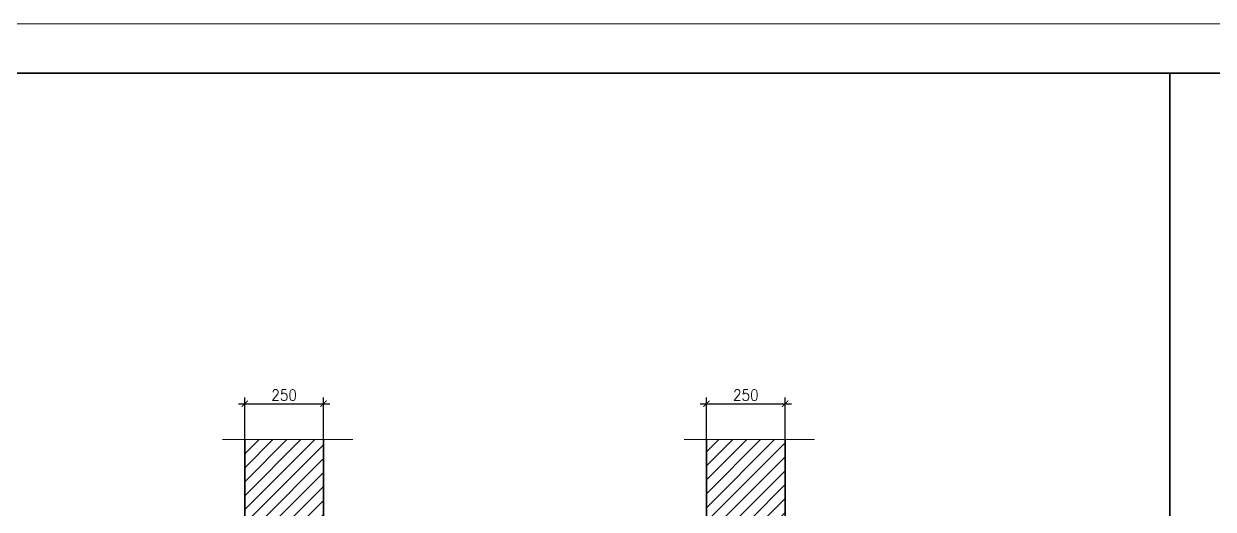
# Model space of a CAD drawing. Header units: millimetres. Extents: x -529782 to -142003, y -492574 to -273331.
# Drawn here: x -205394 to -201621, y -423827 to -422287 of the extents above; entities that cross this region are included whole.
import ezdxf

# ---------------------------------------------------------------- set-up
doc = ezdxf.new("R2010")
doc.units = ezdxf.units.MM
doc.header["$LTSCALE"] = 500
doc.header["$MEASUREMENT"] = 0
doc.header["$PDMODE"] = 3
doc.layers.get('0').update_dxf_attribs({"linetype": 'CONTINUOUS', "lineweight": 13})
doc.layers.get('Defpoints').update_dxf_attribs({"color": 255, "linetype": 'CONTINUOUS', "lineweight": 13})
for name, color, linetype, lineweight in [('1.cat 30', 30, 'CONTINUOUS', 35), ('2.thay 145', 145, 'CONTINUOUS', 18), ('3.manh 08', 8, 'CONTINUOUS', 9), ('CA.dim 08', 251, 'CONTINUOUS', 13)]:
    doc.layers.add(name, color=color, linetype=linetype, lineweight=lineweight)
doc.layers.add('HACH', color=250, linetype='CONTINUOUS')
doc.styles.get("Standard").update_dxf_attribs({"font": 'txt.shx', "width": 0.9})
doc.dimstyles.new('CA 20', dxfattribs={"dimscale": 0, "dimtxt": 35, "dimasz": 20, "dimexe": 20, "dimexo": 0, "dimgap": 10, "dimtad": 1, "dimdec": 0, "dimzin": 0, "dimdsep": 46, "dimtxsty": 'Standard', "dimblk": 'ARCHTICK', "dimcen": 0.09, "dimdle": 20, "dimclrd": 256, "dimclre": 256, "dimclrt": 7, "dimadec": 0, "dimazin": 0, "dimtfac": 1, "dimtdec": 0, "dimtix": 1, "dimtmove": 2, "dimatfit": 3, "dimldrblk": 'DOT', "dimfxl": 1, "dimtolj": 1, "dimtzin": 0, "dimarcsym": 0})
pattern_1 = [(45, (-15549.51, 12493.73), (-22.097087, 22.097087), [])]

# ---------------------------------------------------------------- blocks, each defined once
blk = doc.blocks.new('khung co loan')
at = {"layer": '1.cat 30'}
blk.add_lwpolyline([(1158.3, -14553.5), (1158.3, -303.5), (20658.3, -303.5), (20658.3, -14553.5)], close=True, dxfattribs=at)
blk.add_lwpolyline([(18298.1, -303.5), (18298.1, -14553.5)], dxfattribs=at)
at = {"layer": '3.manh 08'}
blk.add_lwpolyline([(0, -14850), (21000, -14850), (21000, 0), (0, 0)], close=True, dxfattribs=at)
blk = doc.blocks.new('_ArchTick')
at = {"color": 1, "linetype": 'ByBlock', "const_width": 0.15}
blk.add_lwpolyline([(-0.5, -0.5), (0.5, 0.5)], dxfattribs=at)
blk = doc.blocks.new('*D1514')
at = {"layer": 'CA.dim 08', "lineweight": -2, "transparency": 16777216}
for p, q in [((-204693.3, -423783.3), (-204693.3, -423472.2)), ((-204443.3, -423783.3), (-204443.3, -423472.2)), ((-204713.3, -423492.2), (-204423.3, -423492.2))]:
    blk.add_line(p, q, dxfattribs=at)
at = {"layer": 'Defpoints', "color": 0, "transparency": 16777216}
for p in [(-204443.3, -423492.2), (-204693.3, -423783.3), (-204443.3, -423783.3)]:
    blk.add_point(p, dxfattribs=at)
at = {"layer": 'CA.dim 08', "lineweight": -2, "transparency": 16777216, "xscale": 20, "yscale": 20, "zscale": 20, "rotation": 180}
blk.add_blockref('_ArchTick', (-204693.3, -423492.2), dxfattribs=at)
at = {"layer": 'CA.dim 08', "lineweight": -2, "transparency": 16777216, "xscale": 20, "yscale": 20, "zscale": 20}
blk.add_blockref('_ArchTick', (-204443.3, -423492.2), dxfattribs=at)
at = {"layer": 'CA.dim 08', "color": 7, "transparency": 16777216, "insert": (-204568.3, -423464.7), "char_height": 35, "attachment_point": 5}
blk.add_mtext('\\A1;250', dxfattribs=at)
blk = doc.blocks.new('_DOT')
at = {"color": 1, "linetype": 'ByBlock'}
blk.add_line((-0.5, 0), (-1, 0), dxfattribs=at)
at = {"color": 1, "linetype": 'ByBlock', "const_width": 0.5}
blk.add_lwpolyline([(-0.25, 0, 1), (0.25, 0, 1)], format="xyb", close=True, dxfattribs=at)
blk = doc.blocks.new('*D1531')
at = {"layer": 'CA.dim 08', "lineweight": -2, "transparency": 16777216}
for p, q in [((-203228.9, -423783.3), (-203228.9, -423472.2)), ((-202978.9, -423783.3), (-202978.9, -423472.2)), ((-203248.9, -423492.2), (-202958.9, -423492.2))]:
    blk.add_line(p, q, dxfattribs=at)
at = {"layer": 'Defpoints', "color": 0, "transparency": 16777216}
for p in [(-202978.9, -423492.2), (-203228.9, -423783.3), (-202978.9, -423783.3)]:
    blk.add_point(p, dxfattribs=at)
at = {"layer": 'CA.dim 08', "lineweight": -2, "transparency": 16777216, "xscale": 20, "yscale": 20, "zscale": 20, "rotation": 180}
blk.add_blockref('_ArchTick', (-203228.9, -423492.2), dxfattribs=at)
at = {"layer": 'CA.dim 08', "lineweight": -2, "transparency": 16777216, "xscale": 20, "yscale": 20, "zscale": 20}
blk.add_blockref('_ArchTick', (-202978.9, -423492.2), dxfattribs=at)
at = {"layer": 'CA.dim 08', "color": 7, "transparency": 16777216, "insert": (-203103.9, -423464.7), "char_height": 35, "attachment_point": 5}
blk.add_mtext('\\A1;250', dxfattribs=at)

msp = doc.modelspace()

# ---------------------------------------------------------------- hatches: boundary and pattern name
at = {"layer": 'HACH'}
h = msp.add_hatch(dxfattribs=at)
h.set_pattern_fill('ANSI31', color=256, scale=250, style=0)
h.set_pattern_definition(pattern_1)
h.paths.add_polyline_path([(-204693.3, -423860.6), (-204443.3, -423860.6), (-204443.3, -423606), (-204693.3, -423606)])
h = msp.add_hatch(dxfattribs=at)
h.set_pattern_fill('ANSI31', color=256, scale=250, style=0)
h.set_pattern_definition(pattern_1)
h.paths.add_polyline_path([(-203228.9, -423860.6), (-202978.9, -423860.6), (-202978.9, -423606), (-203228.9, -423606)])

# ---------------------------------------------------------------- linework, layer by layer
at = {"layer": '1.cat 30', "ltscale": 4}
for p, q in [((-204693.3, -423960.6), (-204693.3, -423606)), ((-204443.3, -423960.6), (-204443.3, -423606)), ((-203228.9, -423960.6), (-203228.9, -423606)), ((-202978.9, -423960.6), (-202978.9, -423606))]:
    msp.add_line(p, q, dxfattribs=at)
at = {"layer": 'CA.dim 08'}
for p, q in [((-204763.9, -423606), (-204350.2, -423606)), ((-203299.5, -423606), (-202885.8, -423606))]:
    msp.add_line(p, q, dxfattribs=at)

# ---------------------------------------------------------------- block references
at = {"layer": '2.thay 145', "xscale": 0.5174686212558299, "yscale": 0.5174686212558299, "zscale": 0.5174686212558299}
msp.add_blockref('khung co loan', (-211227.5, -422287.1), dxfattribs=at)

# ---------------------------------------------------------------- dimensions: what is measured, and where the dimension line sits
at = {"layer": 'CA.dim 08'}
for base, p1, p2, picture, middle in [((-204443.3, -423492.2), (-204693.3, -423783.3), (-204443.3, -423783.3), '*D1514', (-204568.3, -423464.7)), ((-202978.9, -423492.2), (-203228.9, -423783.3), (-202978.9, -423783.3), '*D1531', (-203103.9, -423464.7))]:
    dim = msp.add_linear_dim(base=base, p1=p1, p2=p2, dimstyle='CA 20', override={"dimscale": 1}, dxfattribs=at)
    dim.commit()
    dim.dimension.update_dxf_attribs({"geometry": picture, "text_midpoint": middle})

doc.saveas('drawing.dxf')
